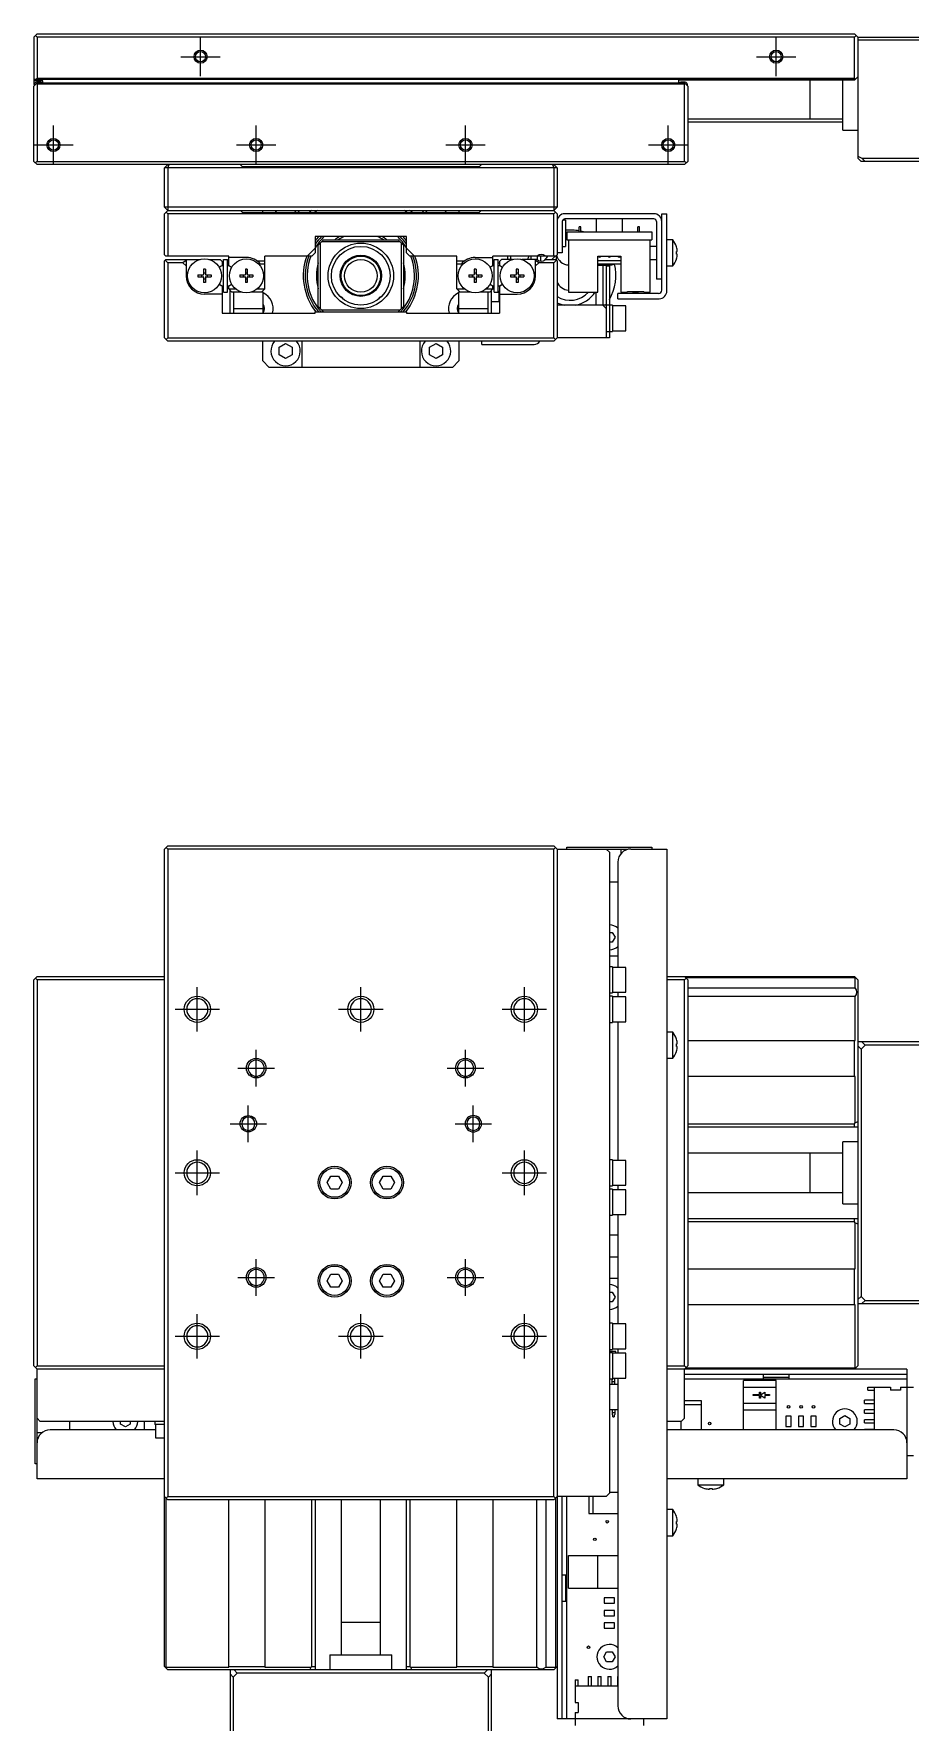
# Model space of a CAD drawing. Extents: x -2 to 851, y -8 to 505.
# Drawn here: x 135.2 to 269.2, y 242.9 to 501 of the extents above; entities that cross this region are included whole.
import ezdxf

# ---------------------------------------------------------------- set-up
doc = ezdxf.new("R2010")
doc.units = 0
doc.header["$LTSCALE"] = 0.5
doc.linetypes.add('CENTER', pattern=[50.8, 31.75, -6.35, 6.35, -6.35])
for name, color, linetype in [('MSM_CENTER', 1, 'CENTER'), ('MSM_CONTINUOUS', 7, 'CONTINUOUS'), ('MSM_NARROW', 5, 'CONTINUOUS')]:
    doc.layers.add(name, color=color, linetype=linetype)

msp = doc.modelspace()

# ---------------------------------------------------------------- linework, layer by layer
at = {"layer": 'MSM_CENTER'}
for p, q in [((160.71, 494.49), (160.71, 500.49)), ((248.71, 494.49), (248.71, 500.49)), ((157.71, 497.49), (163.71, 497.49)), ((245.71, 497.49), (251.71, 497.49)), ((138.21, 480.99), (138.21, 486.99)), ((169.21, 480.99), (169.21, 486.99)), ((201.21, 480.99), (201.21, 486.99)), ((232.21, 480.99), (232.21, 486.99)), ((135.21, 483.99), (141.21, 483.99)), ((166.21, 483.99), (172.21, 483.99)), ((198.21, 483.99), (204.21, 483.99)), ((229.21, 483.99), (235.21, 483.99)), ((160.21, 348.46), (160.21, 355.26)), ((185.21, 348.46), (185.21, 355.26)), ((210.21, 348.46), (210.21, 355.26)), ((156.81, 351.86), (163.61, 351.86)), ((181.81, 351.86), (188.61, 351.86)), ((206.81, 351.86), (213.61, 351.86)), ((169.21, 340.06), (169.21, 345.66)), ((201.21, 340.06), (201.21, 345.66)), ((166.41, 342.86), (172.01, 342.86)), ((198.41, 342.86), (204.01, 342.86)), ((168.01, 331.56), (168.01, 337.16)), ((202.41, 331.56), (202.41, 337.16)), ((165.21, 334.36), (170.81, 334.36)), ((199.61, 334.36), (205.21, 334.36)), ((160.21, 323.46), (160.21, 330.26)), ((210.21, 323.46), (210.21, 330.26)), ((156.81, 326.86), (163.61, 326.86)), ((206.81, 326.86), (213.61, 326.86)), ((169.21, 308.06), (169.21, 313.66)), ((201.21, 308.06), (201.21, 313.66)), ((166.41, 310.86), (172.01, 310.86)), ((198.41, 310.86), (204.01, 310.86)), ((160.21, 298.46), (160.21, 305.26)), ((185.21, 298.46), (185.21, 305.26)), ((210.21, 298.46), (210.21, 305.26)), ((156.81, 301.86), (163.61, 301.86)), ((181.81, 301.86), (188.61, 301.86)), ((206.81, 301.86), (213.61, 301.86))]:
    msp.add_line(p, q, dxfattribs=at)
at = {"layer": 'MSM_CONTINUOUS'}
for p, q in [((135.21, 500.49), (135.71, 500.99)), ((135.71, 500.99), (260.71, 500.99)), ((260.71, 500.99), (261.21, 500.49)), ((135.21, 500.49), (135.21, 493.29)), ((135.46, 500.74), (135.71, 500.49)), ((260.71, 500.49), (135.71, 500.49)), ((135.71, 500.49), (135.71, 494.19)), ((260.71, 500.49), (260.96, 500.74)), ((260.71, 494.19), (260.71, 500.49)), ((261.21, 500.49), (274.71, 500.49)), ((261.21, 500.49), (261.21, 481.99)), ((274.71, 499.99), (261.21, 499.99)), ((260.81, 493.99), (135.21, 493.99)), ((136.61, 493.79), (135.21, 493.79)), ((135.21, 492.99), (135.71, 493.49)), ((135.31, 493.19), (135.21, 493.29)), ((135.31, 493.09), (135.31, 493.29)), ((135.71, 494.19), (135.51, 493.99)), ((136.31, 493.59), (135.61, 493.59)), ((135.61, 493.39), (135.71, 493.29)), ((135.71, 494.19), (260.71, 494.19)), ((135.71, 493.49), (234.71, 493.49)), ((135.71, 493.29), (135.71, 481.49)), ((234.71, 493.29), (135.71, 493.29)), ((136.61, 493.49), (136.61, 493.79)), ((260.71, 493.89), (233.81, 493.89)), ((233.81, 493.49), (233.81, 493.89)), ((234.81, 493.59), (234.11, 493.59)), ((234.71, 493.49), (235.21, 492.99)), ((234.71, 493.29), (234.81, 493.39)), ((234.71, 481.49), (234.71, 493.29)), ((235.11, 493.29), (235.11, 493.09)), ((253.91, 487.99), (253.91, 493.89)), ((258.91, 486.24), (258.91, 493.89)), ((260.71, 493.89), (261.21, 494.39)), ((260.86, 494.04), (260.71, 494.19)), ((135.21, 481.49), (135.21, 492.99)), ((235.21, 492.99), (235.21, 481.49)), ((235.21, 487.99), (258.91, 487.99)), ((258.91, 487.49), (235.21, 487.49)), ((258.91, 486.24), (261.21, 486.24)), ((135.21, 481.49), (135.71, 480.99)), ((135.71, 481.49), (135.46, 481.24)), ((135.71, 481.49), (234.71, 481.49)), ((234.71, 480.99), (135.71, 480.99)), ((155.21, 480.49), (155.71, 480.99)), ((155.21, 474.49), (155.21, 480.49)), ((215.21, 480.49), (155.21, 480.49)), ((155.71, 480.49), (155.91, 480.99)), ((155.71, 480.49), (155.71, 473.99)), ((167.06, 480.69), (166.76, 480.99)), ((167.06, 480.69), (203.36, 480.69)), ((203.66, 480.99), (203.36, 480.69)), ((214.5, 480.99), (214.71, 480.49)), ((214.71, 480.99), (215.21, 480.49)), ((214.71, 480.49), (214.71, 473.99)), ((215.21, 480.49), (215.21, 474.49)), ((234.96, 481.24), (234.71, 481.49)), ((235.21, 481.49), (234.71, 480.99)), ((261.21, 482.3), (261.82, 481.99)), ((261.71, 481.49), (261.21, 481.99)), ((274.71, 481.49), (261.71, 481.49)), ((261.82, 481.99), (274.71, 481.99)), ((261.82, 481.99), (262.32, 481.49)), ((155.21, 474.49), (155.71, 473.99)), ((215.21, 474.49), (155.21, 474.49)), ((155.21, 473.49), (155.71, 473.99)), ((155.21, 467.19), (155.21, 473.49)), ((155.46, 473.74), (155.71, 473.49)), ((155.71, 473.99), (214.71, 473.99)), ((155.71, 473.49), (155.71, 466.99)), ((214.71, 473.49), (155.71, 473.49)), ((167.11, 473.69), (166.81, 473.99)), ((167.11, 473.69), (203.31, 473.69)), ((170.21, 473.69), (170.21, 473.99)), ((200.21, 473.99), (200.21, 473.69)), ((203.61, 473.99), (203.31, 473.69)), ((215.21, 474.49), (214.71, 473.99)), ((214.71, 473.99), (215.21, 473.49)), ((214.71, 473.49), (214.96, 473.74)), ((214.71, 466.99), (214.71, 473.49)), ((215.21, 473.49), (215.21, 467.19)), ((216.51, 472.49), (216.06, 472.49)), ((230.01, 473.49), (216.41, 473.49)), ((230.01, 472.69), (216.41, 472.69)), ((216.51, 472.49), (216.51, 468.49)), ((221.21, 472.69), (221.21, 470.69)), ((225.21, 470.69), (225.21, 472.69)), ((231.21, 473.49), (232.01, 473.49)), ((231.21, 461.79), (231.21, 473.49)), ((232.01, 461.69), (232.01, 473.49)), ((192.21, 469.99), (178.21, 469.99)), ((178.21, 469.99), (178.21, 467.49)), ((192.21, 467.49), (192.21, 469.99)), ((216.01, 472.29), (216.01, 467.49)), ((216.71, 470.69), (216.71, 469.49)), ((216.71, 470.69), (229.71, 470.69)), ((218.58, 470.69), (218.58, 471.49)), ((218.83, 471.49), (218.58, 471.49)), ((218.83, 470.69), (218.83, 471.49)), ((227.58, 470.69), (227.58, 471.49)), ((227.83, 471.49), (227.58, 471.49)), ((227.83, 470.69), (227.83, 471.49)), ((229.71, 470.69), (229.71, 469.49)), ((230.41, 472.29), (230.41, 463.49)), ((177, 466.99), (178.21, 468.2)), ((178.21, 467.49), (177.71, 466.99)), ((178.71, 468.69), (179.51, 469.49)), ((178.71, 459.29), (178.71, 468.69)), ((179.01, 468.99), (179.01, 458.99)), ((191.21, 469.19), (179.21, 469.19)), ((179.51, 469.49), (190.91, 469.49)), ((190.91, 469.49), (191.71, 468.69)), ((191.41, 458.99), (191.41, 468.99)), ((191.71, 468.69), (191.71, 459.29)), ((192.21, 468.2), (193.41, 466.99)), ((192.71, 466.99), (192.21, 467.49)), ((216.01, 467.49), (215.21, 467.49)), ((216.01, 468.49), (216.51, 468.49)), ((216.71, 469.49), (229.71, 469.49)), ((216.96, 469.49), (216.96, 461.49)), ((229.46, 461.49), (229.46, 469.49)), ((230.41, 468.49), (229.46, 468.49)), ((232.9, 469.49), (232.01, 469.49)), ((232.9, 465.49), (232.9, 469.49)), ((233.46, 468.42), (233.46, 468.44)), ((233.46, 467.69), (233.59, 467.69)), ((233.46, 467.29), (233.46, 467.69)), ((233.59, 467.29), (233.46, 467.29)), ((155.41, 466.99), (155.21, 467.19)), ((155.41, 466.49), (155.21, 466.29)), ((155.21, 454.49), (155.21, 466.29)), ((155.31, 466.39), (155.71, 465.99)), ((165.01, 466.99), (155.41, 466.99)), ((155.41, 466.49), (160.59, 466.49)), ((155.71, 465.99), (155.71, 454.49)), ((158.01, 465.99), (155.71, 465.99)), ((158.51, 466.35), (158.01, 465.99)), ((158.01, 465.99), (158.51, 465.49)), ((158.51, 466.49), (158.51, 463.99)), ((161.45, 464.99), (161.16, 464.99)), ((161.16, 464.99), (161.16, 464.2)), ((161.45, 464.99), (161.45, 464.2)), ((162.02, 466.49), (163.71, 466.49)), ((164.01, 466.19), (163.71, 466.49)), ((164.01, 465.54), (163.87, 465.46)), ((164.01, 466.19), (164.01, 465.54)), ((164.21, 466.49), (164.81, 466.49)), ((164.21, 461.49), (164.21, 466.49)), ((164.81, 461.49), (164.81, 466.49)), ((165.01, 465.54), (165.01, 466.99)), ((167.71, 466.79), (165.01, 466.79)), ((165.38, 465.32), (165.01, 465.54)), ((165.21, 465.42), (165.21, 465.42)), ((167.85, 464.99), (167.56, 464.99)), ((167.56, 464.99), (167.56, 464.2)), ((167.85, 464.99), (167.85, 464.2)), ((169.3, 466.29), (170.51, 466.29)), ((170.51, 465.79), (169.85, 465.79)), ((170.51, 461.99), (170.51, 466.99)), ((177.71, 466.99), (170.51, 466.99)), ((199.91, 466.99), (192.71, 466.99)), ((199.91, 461.99), (199.91, 466.99)), ((199.91, 466.29), (201.11, 466.29)), ((200.56, 465.79), (199.91, 465.79)), ((202.85, 464.99), (202.56, 464.99)), ((202.56, 464.99), (202.56, 464.2)), ((202.71, 466.79), (205.41, 466.79)), ((202.85, 464.99), (202.85, 464.2)), ((205.41, 465.54), (205.03, 465.32)), ((205.21, 465.42), (205.21, 465.42)), ((205.21, 465.42), (205.21, 465.42)), ((205.41, 465.54), (205.41, 466.99)), ((215.01, 466.99), (205.41, 466.99)), ((205.61, 465.92), (205.41, 465.92)), ((205.61, 466.49), (206.21, 466.49)), ((205.61, 461.49), (205.61, 466.49)), ((206.21, 461.49), (206.21, 466.49)), ((206.41, 465.92), (206.21, 465.92)), ((206.71, 466.49), (206.41, 466.19)), ((206.41, 466.19), (206.41, 465.54)), ((206.54, 465.46), (206.41, 465.54)), ((206.61, 465.42), (206.62, 465.42)), ((208.39, 466.49), (206.71, 466.49)), ((207.61, 466.99), (207.61, 466.49)), ((208.11, 466.99), (208.11, 466.49)), ((209.25, 464.99), (208.96, 464.99)), ((208.96, 464.99), (208.96, 464.2)), ((209.25, 464.99), (209.25, 464.2)), ((212.14, 466.49), (209.82, 466.49)), ((211.21, 466.99), (211.21, 466.49)), ((211.91, 463.99), (211.91, 466.49)), ((212.41, 465.99), (211.91, 466.35)), ((211.91, 465.49), (212.41, 465.99)), ((212.21, 466.44), (212.21, 466.99)), ((214.71, 465.99), (212.41, 465.99)), ((212.71, 466.25), (212.71, 466.99)), ((213.47, 466.49), (215.01, 466.49)), ((214.71, 465.99), (215.11, 466.39)), ((214.71, 454.49), (214.71, 465.99)), ((215.21, 467.19), (215.01, 466.99)), ((215.21, 466.29), (215.01, 466.49)), ((215.08, 467.06), (215.08, 466.42)), ((215.21, 466.29), (215.21, 454.49)), ((221.46, 466.99), (224.96, 466.99)), ((221.46, 461.49), (221.46, 466.99)), ((224.96, 466.29), (221.46, 466.29)), ((224.96, 465.79), (221.46, 465.79)), ((221.46, 465.64), (223.21, 465.64)), ((222.21, 465.64), (222.21, 459.49)), ((222.71, 465.49), (223.21, 465.49)), ((222.71, 465.49), (222.71, 454.49)), ((223.21, 465.49), (223.21, 454.49)), ((224.96, 466.99), (224.96, 461.49)), ((229.46, 466.49), (230.41, 466.49)), ((232.01, 465.49), (232.9, 465.49)), ((233.46, 466.54), (233.46, 466.56)), ((160.31, 464.14), (161.1, 464.14)), ((160.31, 464.14), (160.31, 463.85)), ((160.31, 463.85), (161.1, 463.85)), ((160.84, 464.14), (160.84, 463.85)), ((161.16, 464.46), (161.45, 464.46)), ((161.16, 463.79), (161.16, 462.99)), ((161.16, 463.52), (161.45, 463.52)), ((161.45, 462.99), (161.16, 462.99)), ((161.45, 463.79), (161.45, 462.99)), ((161.51, 464.14), (162.31, 464.14)), ((161.51, 463.85), (162.31, 463.85)), ((161.78, 463.85), (161.78, 464.14)), ((162.31, 464.14), (162.31, 463.85)), ((163.63, 462.67), (164.01, 462.45)), ((164.01, 462.45), (164.01, 458.29)), ((165.01, 462.45), (165.14, 462.53)), ((165.01, 461.99), (165.01, 462.45)), ((165.21, 462.56), (165.21, 462.57)), ((166.71, 464.14), (167.5, 464.14)), ((166.71, 464.14), (166.71, 463.85)), ((166.71, 463.85), (167.5, 463.85)), ((167.24, 464.14), (167.24, 463.85)), ((167.56, 464.46), (167.85, 464.46)), ((167.56, 463.79), (167.56, 462.99)), ((167.56, 463.52), (167.85, 463.52)), ((167.85, 462.99), (167.56, 462.99)), ((167.85, 463.79), (167.85, 462.99)), ((167.91, 464.14), (168.71, 464.14)), ((167.91, 463.85), (168.71, 463.85)), ((168.18, 463.85), (168.18, 464.14)), ((168.71, 464.14), (168.71, 463.85)), ((201.71, 464.14), (202.5, 464.14)), ((201.71, 464.14), (201.71, 463.85)), ((201.71, 463.85), (202.5, 463.85)), ((202.24, 464.14), (202.24, 463.85)), ((202.56, 464.46), (202.85, 464.46)), ((202.56, 463.79), (202.56, 462.99)), ((202.56, 463.52), (202.85, 463.52)), ((202.85, 462.99), (202.56, 462.99)), ((202.85, 463.79), (202.85, 462.99)), ((202.91, 464.14), (203.71, 464.14)), ((202.91, 463.85), (203.71, 463.85)), ((203.18, 463.85), (203.18, 464.14)), ((203.71, 464.14), (203.71, 463.85)), ((205.21, 462.56), (205.21, 462.57)), ((205.27, 462.53), (205.41, 462.45)), ((205.41, 461.99), (205.41, 462.45)), ((206.41, 462.45), (206.78, 462.67)), ((206.41, 462.45), (206.41, 458.29)), ((208.11, 464.14), (208.9, 464.14)), ((208.11, 464.14), (208.11, 463.85)), ((208.11, 463.85), (208.9, 463.85)), ((208.64, 464.14), (208.64, 463.85)), ((208.96, 464.46), (209.25, 464.46)), ((208.96, 463.79), (208.96, 462.99)), ((208.96, 463.52), (209.25, 463.52)), ((209.25, 462.99), (208.96, 462.99)), ((209.25, 463.79), (209.25, 462.99)), ((209.31, 464.14), (210.11, 464.14)), ((209.31, 463.85), (210.11, 463.85)), ((209.58, 463.85), (209.58, 464.14)), ((210.11, 464.14), (210.11, 463.85)), ((231.21, 463.49), (230.41, 463.49)), ((164.01, 461.19), (161.31, 461.19)), ((164.21, 461.49), (164.81, 461.49)), ((165.01, 461.99), (166.05, 461.99)), ((165.01, 461.99), (165.51, 461.49)), ((165.21, 458.29), (165.21, 461.79)), ((166.99, 461.49), (165.51, 461.49)), ((165.76, 461.49), (165.76, 458.29)), ((170.26, 461.49), (168.42, 461.49)), ((169.37, 461.99), (170.51, 461.99)), ((170.01, 461.49), (170.51, 461.99)), ((170.26, 458.29), (170.26, 461.49)), ((182.04, 460.79), (182.23, 460.79)), ((182.46, 460.57), (182.23, 460.79)), ((182.46, 460.57), (182.29, 460.57)), ((182.46, 460.43), (182.46, 460.57)), ((188.18, 460.79), (187.96, 460.57)), ((188.13, 460.57), (187.96, 460.57)), ((187.96, 460.57), (187.96, 460.43)), ((188.18, 460.79), (188.37, 460.79)), ((199.91, 461.99), (201.05, 461.99)), ((199.91, 461.99), (200.41, 461.49)), ((200.16, 461.49), (200.16, 458.29)), ((201.99, 461.49), (200.16, 461.49)), ((204.91, 461.49), (203.42, 461.49)), ((204.37, 461.99), (205.41, 461.99)), ((204.66, 458.29), (204.66, 461.49)), ((204.91, 461.49), (205.41, 461.99)), ((205.21, 458.29), (205.21, 461.79)), ((206.41, 459.99), (205.21, 459.99)), ((205.4, 461.99), (205.61, 461.99)), ((205.61, 461.49), (206.21, 461.49)), ((206.21, 461.69), (206.26, 461.64)), ((206.29, 461.57), (206.29, 459.99)), ((206.41, 461.19), (209.11, 461.19)), ((223.71, 459.49), (215.21, 459.49)), ((216.96, 461.49), (221.46, 461.49)), ((221.21, 459.49), (221.21, 461.49)), ((222.21, 459.49), (222.71, 458.99)), ((223.71, 459.49), (223.71, 455.49)), ((224.51, 460.49), (224.51, 461.29)), ((230.71, 461.29), (224.51, 461.29)), ((224.51, 460.49), (230.81, 460.49)), ((224.96, 461.49), (225.96, 461.49)), ((225.96, 461.59), (228.46, 461.59)), ((225.96, 461.49), (225.96, 461.59)), ((226.76, 461.59), (226.76, 461.49)), ((226.76, 461.49), (227.66, 461.49)), ((227.13, 461.59), (227.13, 461.49)), ((227.28, 461.59), (227.28, 461.49)), ((227.66, 461.59), (227.66, 461.49)), ((228.46, 461.49), (228.46, 461.59)), ((228.46, 461.49), (229.46, 461.49)), ((164.01, 458.29), (178.21, 458.29)), ((165.76, 458.99), (170.26, 458.99)), ((178.21, 458.29), (178.21, 458.49)), ((178.21, 458.49), (192.21, 458.49)), ((179.51, 458.49), (178.71, 459.29)), ((179.21, 458.79), (191.21, 458.79)), ((191.71, 459.29), (190.91, 458.49)), ((192.21, 458.49), (192.21, 458.29)), ((192.21, 458.29), (206.41, 458.29)), ((200.16, 458.99), (204.66, 458.99)), ((225.71, 459.39), (223.71, 459.39)), ((225.71, 455.59), (225.71, 459.39)), ((155.71, 453.99), (155.21, 454.49)), ((155.71, 454.49), (155.46, 454.24)), ((155.71, 454.49), (214.71, 454.49)), ((214.96, 454.24), (214.71, 454.49)), ((215.21, 454.49), (214.71, 453.99)), ((223.21, 454.49), (215.21, 454.49)), ((222.71, 455.49), (223.71, 455.49)), ((223.71, 455.59), (225.71, 455.59)), ((214.71, 453.99), (155.71, 453.99)), ((170.21, 450.99), (170.21, 453.99)), ((172.71, 453.07), (173.71, 453.65)), ((172.71, 451.92), (172.71, 453.07)), ((173.71, 451.34), (172.71, 451.92)), ((173.71, 453.65), (174.71, 453.07)), ((174.71, 451.92), (173.71, 451.34)), ((174.71, 453.07), (174.71, 451.92)), ((176.21, 453.99), (176.21, 449.99)), ((194.21, 453.99), (194.21, 449.99)), ((195.71, 453.07), (196.71, 453.65)), ((195.71, 451.92), (195.71, 453.07)), ((196.71, 451.34), (195.71, 451.92)), ((196.71, 453.65), (197.71, 453.07)), ((197.71, 451.92), (196.71, 451.34)), ((197.71, 453.07), (197.71, 451.92)), ((200.21, 453.99), (200.21, 450.99)), ((203.71, 453.49), (203.71, 453.99)), ((203.71, 453.49), (211.71, 453.49)), ((170.21, 450.99), (171.21, 449.99)), ((199.21, 449.99), (171.21, 449.99)), ((199.21, 449.99), (200.21, 450.99)), ((155.71, 376.86), (155.21, 376.36)), ((155.21, 251.36), (155.21, 376.36)), ((155.71, 376.36), (155.46, 376.61)), ((155.71, 376.86), (214.71, 376.86)), ((214.71, 376.36), (155.71, 376.36)), ((155.71, 376.36), (155.71, 277.36)), ((215.21, 376.36), (214.71, 376.86)), ((214.96, 376.61), (214.71, 376.36)), ((214.71, 277.36), (214.71, 376.36)), ((215.21, 376.36), (215.21, 243.36)), ((215.21, 376.36), (225.96, 376.36)), ((216.71, 376.36), (216.71, 376.66)), ((216.71, 376.66), (229.71, 376.66)), ((223.21, 375.86), (222.71, 376.36)), ((223.21, 375.86), (223.21, 277.86)), ((224.51, 374.36), (224.51, 358.26)), ((224.96, 376.36), (224.96, 375.63)), ((225.96, 376.28), (225.96, 376.36)), ((226.51, 376.36), (232.01, 376.36)), ((229.71, 376.66), (229.71, 376.36)), ((232.01, 376.36), (232.01, 243.36)), ((223.21, 371.36), (224.51, 371.36)), ((223.21, 363.61), (223.64, 363.61)), ((223.64, 362.11), (223.21, 362.11)), ((223.64, 363.61), (224.07, 362.86)), ((224.07, 362.86), (223.64, 362.11)), ((224.51, 359.96), (223.21, 359.96)), ((135.71, 356.86), (135.21, 356.36)), ((135.21, 297.36), (135.21, 356.36)), ((135.46, 356.61), (135.71, 356.36)), ((135.71, 356.86), (155.21, 356.86)), ((155.21, 356.36), (135.71, 356.36)), ((135.71, 356.36), (135.71, 297.36)), ((223.71, 358.36), (223.21, 358.36)), ((223.71, 358.36), (223.71, 354.36)), ((225.71, 358.26), (223.71, 358.26)), ((225.71, 354.46), (225.71, 358.26)), ((232.01, 356.86), (260.71, 356.86)), ((234.71, 356.36), (232.01, 356.36)), ((235.21, 356.36), (234.71, 356.86)), ((234.71, 356.36), (234.96, 356.61)), ((234.71, 297.36), (234.71, 356.36)), ((260.81, 356.66), (234.91, 356.66)), ((235.21, 356.36), (235.21, 297.36)), ((261.21, 356.36), (260.71, 356.86)), ((260.81, 356.66), (260.86, 356.71)), ((260.81, 355.12), (260.81, 356.66)), ((261.21, 356.36), (261.21, 297.36)), ((223.21, 354.36), (223.71, 354.36)), ((223.71, 353.86), (223.21, 353.86)), ((223.71, 354.46), (225.71, 354.46)), ((223.71, 353.86), (223.71, 349.86)), ((225.71, 353.76), (223.71, 353.76)), ((224.51, 354.46), (224.51, 353.76)), ((225.71, 349.96), (225.71, 353.76)), ((235.21, 355.12), (260.81, 355.12)), ((260.81, 353.8), (235.21, 353.8)), ((260.81, 347.06), (260.81, 353.8)), ((223.21, 349.86), (223.71, 349.86)), ((223.71, 349.96), (225.71, 349.96)), ((224.51, 349.96), (224.51, 328.76)), ((232.9, 348.36), (232.01, 348.36)), ((232.9, 344.36), (232.9, 348.36)), ((233.46, 347.29), (233.46, 347.31)), ((233.46, 346.56), (233.59, 346.56)), ((233.46, 346.16), (233.46, 346.56)), ((233.59, 346.16), (233.46, 346.16)), ((235.21, 347.06), (260.81, 347.06)), ((260.71, 341.56), (260.71, 347.06)), ((296.21, 346.86), (261.21, 346.86)), ((261.71, 345.75), (261.21, 346.25)), ((262.32, 346.36), (261.71, 345.75)), ((261.82, 346.86), (262.32, 346.36)), ((274.71, 346.36), (262.32, 346.36)), ((232.01, 344.36), (232.9, 344.36)), ((233.46, 345.41), (233.46, 345.43)), ((261.71, 345.75), (261.71, 307.97)), ((260.81, 341.56), (235.21, 341.56)), ((260.81, 334.5), (260.81, 341.56)), ((235.21, 334.36), (260.71, 334.36)), ((261.21, 333.86), (235.21, 333.86)), ((260.71, 334.36), (260.81, 334.5)), ((260.71, 333.86), (260.71, 334.36)), ((261.21, 334.67), (260.81, 334.5)), ((258.91, 322.11), (258.91, 331.61)), ((261.21, 331.61), (258.91, 331.61)), ((223.71, 328.86), (223.21, 328.86)), ((223.71, 328.86), (223.71, 324.86)), ((225.71, 328.76), (223.71, 328.76)), ((225.71, 324.96), (225.71, 328.76)), ((258.91, 329.86), (235.21, 329.86)), ((253.91, 323.86), (253.91, 329.86)), ((180.05, 325.36), (180.63, 326.36)), ((180.63, 324.36), (180.05, 325.36)), ((180.63, 326.36), (181.78, 326.36)), ((181.78, 326.36), (182.36, 325.36)), ((182.36, 325.36), (181.78, 324.36)), ((188.05, 325.36), (188.63, 326.36)), ((188.63, 324.36), (188.05, 325.36)), ((188.63, 326.36), (189.78, 326.36)), ((189.78, 326.36), (190.36, 325.36)), ((190.36, 325.36), (189.78, 324.36)), ((181.78, 324.36), (180.63, 324.36)), ((189.78, 324.36), (188.63, 324.36)), ((223.21, 324.86), (223.71, 324.86)), ((223.71, 324.36), (223.21, 324.36)), ((223.71, 324.96), (225.71, 324.96)), ((223.71, 324.36), (223.71, 320.36)), ((225.71, 324.26), (223.71, 324.26)), ((224.51, 324.96), (224.51, 324.26)), ((225.71, 320.46), (225.71, 324.26)), ((235.21, 323.86), (258.91, 323.86)), ((223.21, 320.36), (223.71, 320.36)), ((223.71, 320.46), (225.71, 320.46)), ((224.51, 320.46), (224.51, 303.76)), ((258.91, 322.11), (261.21, 322.11)), ((235.21, 319.86), (261.21, 319.86)), ((260.71, 319.36), (235.21, 319.36)), ((260.71, 319.36), (260.71, 319.86)), ((260.81, 319.22), (260.71, 319.36)), ((260.81, 312.16), (260.81, 319.22)), ((260.81, 319.22), (261.21, 319.05)), ((223.21, 317.36), (224.51, 317.36)), ((224.51, 313.96), (223.21, 313.96)), ((180.05, 310.36), (180.63, 311.36)), ((180.63, 309.36), (180.05, 310.36)), ((180.63, 311.36), (181.78, 311.36)), ((181.78, 311.36), (182.36, 310.36)), ((182.36, 310.36), (181.78, 309.36)), ((188.05, 310.36), (188.63, 311.36)), ((188.63, 309.36), (188.05, 310.36)), ((188.63, 311.36), (189.78, 311.36)), ((189.78, 311.36), (190.36, 310.36)), ((190.36, 310.36), (189.78, 309.36)), ((223.21, 310.76), (224.51, 310.76)), ((235.21, 312.16), (260.81, 312.16)), ((260.71, 306.66), (260.71, 312.16)), ((181.78, 309.36), (180.63, 309.36)), ((189.78, 309.36), (188.63, 309.36)), ((223.21, 308.61), (223.64, 308.61)), ((223.64, 308.61), (224.07, 307.86)), ((224.07, 307.86), (223.64, 307.11)), ((261.21, 307.47), (261.71, 307.97)), ((261.71, 307.97), (262.32, 307.36)), ((262.32, 307.36), (261.82, 306.86)), ((262.32, 307.36), (274.71, 307.36)), ((223.64, 307.11), (223.21, 307.11)), ((260.81, 306.66), (235.21, 306.66)), ((260.81, 297.06), (260.81, 306.66)), ((261.21, 306.86), (290.21, 306.86)), ((223.71, 303.86), (223.21, 303.86)), ((223.71, 303.86), (223.71, 299.86)), ((225.71, 303.76), (223.71, 303.76)), ((225.71, 299.96), (225.71, 303.76)), ((223.21, 299.86), (223.71, 299.86)), ((224.21, 299.55), (223.21, 299.55)), ((223.71, 299.96), (225.71, 299.96)), ((224.21, 299.26), (224.21, 299.55)), ((224.51, 299.96), (224.51, 299.26)), ((135.21, 297.36), (135.71, 296.86)), ((135.71, 297.36), (135.46, 297.11)), ((135.71, 297.36), (155.21, 297.36)), ((155.21, 296.86), (135.71, 296.86)), ((135.71, 280.06), (135.71, 296.86)), ((223.71, 299.36), (223.21, 299.36)), ((223.71, 299.36), (223.71, 295.36)), ((225.71, 299.26), (223.71, 299.26)), ((225.71, 295.46), (225.71, 299.26)), ((232.01, 297.36), (234.71, 297.36)), ((268.71, 296.86), (232.01, 296.86)), ((234.96, 297.11), (234.71, 297.36)), ((234.71, 296.86), (235.21, 297.36)), ((234.71, 289.36), (234.71, 296.86)), ((234.91, 297.06), (260.81, 297.06)), ((260.71, 296.86), (261.21, 297.36)), ((260.86, 297.01), (260.81, 297.06)), ((268.71, 296.86), (268.71, 280.06)), ((135.41, 295.36), (135.71, 295.36)), ((135.41, 282.36), (135.41, 295.36)), ((223.21, 295.36), (223.71, 295.36)), ((223.21, 294.52), (224.51, 294.52)), ((223.63, 295.26), (223.74, 295.32)), ((223.63, 294.52), (223.63, 295.26)), ((223.63, 294.96), (224.06, 294.96)), ((223.71, 295.46), (225.71, 295.46)), ((223.74, 295.32), (223.74, 295.46)), ((223.94, 295.46), (223.94, 295.32)), ((223.94, 295.32), (224.06, 295.26)), ((224.06, 294.52), (224.06, 295.26)), ((224.51, 295.46), (224.51, 245.36)), ((234.71, 296.06), (268.71, 296.06)), ((234.71, 295.36), (268.71, 295.36)), ((248.71, 295.11), (243.71, 295.11)), ((243.71, 287.56), (243.71, 295.11)), ((246.71, 296.06), (246.71, 295.36)), ((250.71, 295.56), (246.71, 295.56)), ((248.71, 287.56), (248.71, 295.11)), ((250.71, 295.36), (250.71, 296.06)), ((237.31, 292.01), (234.71, 292.01)), ((237.31, 287.56), (237.31, 292.01)), ((243.71, 294.11), (248.71, 294.11)), ((245.21, 292.79), (245.21, 292.94)), ((245.21, 292.94), (246.16, 292.94)), ((246.16, 292.79), (245.21, 292.79)), ((246.16, 292.94), (246.16, 293.31)), ((246.16, 293.31), (246.31, 293.31)), ((246.16, 292.41), (246.16, 292.79)), ((246.31, 292.41), (246.16, 292.41)), ((246.31, 293.31), (246.31, 292.92)), ((246.31, 292.92), (246.99, 293.31)), ((246.99, 292.41), (246.31, 292.8)), ((246.31, 292.8), (246.31, 292.41)), ((246.99, 293.31), (246.99, 292.94)), ((246.99, 292.94), (247.69, 292.94)), ((247.69, 292.79), (246.99, 292.79)), ((246.99, 292.79), (246.99, 292.41)), ((247.69, 292.94), (247.69, 292.79)), ((263.71, 292.11), (262.21, 292.11)), ((262.21, 291.61), (262.21, 292.11)), ((262.71, 293.61), (262.71, 294.11)), ((262.71, 294.11), (266.21, 294.11)), ((262.71, 293.61), (263.71, 293.61)), ((263.71, 294.11), (263.71, 287.56)), ((266.21, 294.11), (266.21, 293.61)), ((267.71, 293.61), (266.21, 293.61)), ((267.71, 294.11), (267.71, 293.61)), ((267.71, 294.11), (269.71, 294.11)), ((135.71, 289.36), (136.21, 288.86)), ((224.51, 290.62), (223.21, 290.62)), ((223.63, 290.62), (223.63, 289.89)), ((224.06, 290.18), (223.63, 290.18)), ((223.74, 289.82), (223.63, 289.89)), ((223.74, 289.57), (223.74, 289.82)), ((223.74, 289.57), (223.94, 289.57)), ((224.06, 289.89), (223.94, 289.82)), ((223.94, 289.82), (223.94, 289.57)), ((224.06, 290.62), (224.06, 289.89)), ((234.21, 288.86), (234.71, 289.36)), ((237.31, 291.41), (234.71, 291.41)), ((248.71, 291.61), (243.71, 291.61)), ((243.71, 290.61), (248.71, 290.61)), ((250.21, 289.66), (250.21, 288.06)), ((251.01, 289.66), (250.21, 289.66)), ((251.01, 288.06), (251.01, 289.66)), ((252.11, 289.66), (252.11, 288.06)), ((252.91, 289.66), (252.11, 289.66)), ((252.91, 288.06), (252.91, 289.66)), ((254.02, 289.66), (254.02, 288.06)), ((254.82, 289.66), (254.02, 289.66)), ((254.82, 288.06), (254.82, 289.66)), ((258.46, 289.29), (259.21, 289.73)), ((258.46, 288.43), (258.46, 289.29)), ((259.21, 289.73), (259.96, 289.29)), ((259.96, 289.29), (259.96, 288.43)), ((262.21, 291.61), (263.71, 291.61)), ((263.71, 290.61), (262.21, 290.61)), ((262.21, 290.11), (262.21, 290.61)), ((262.21, 290.11), (263.71, 290.11)), ((263.71, 289.11), (262.21, 289.11)), ((262.21, 288.61), (262.21, 289.11)), ((136.44, 287.11), (135.71, 287.11)), ((155.21, 288.86), (136.21, 288.86)), ((153.81, 287.56), (137.71, 287.56)), ((140.71, 287.56), (140.71, 288.86)), ((148.46, 288.43), (148.46, 288.86)), ((149.21, 288), (148.46, 288.43)), ((149.96, 288.43), (149.21, 288)), ((149.96, 288.86), (149.96, 288.43)), ((152.11, 288.86), (152.11, 287.56)), ((153.71, 288.86), (153.71, 288.36)), ((155.21, 288.36), (153.71, 288.36)), ((153.81, 288.36), (153.81, 286.36)), ((234.21, 288.86), (232.01, 288.86)), ((266.71, 287.56), (232.01, 287.56)), ((234.11, 288.86), (234.11, 287.56)), ((250.21, 288.06), (251.01, 288.06)), ((252.11, 288.06), (252.91, 288.06)), ((254.02, 288.06), (254.82, 288.06)), ((259.21, 288), (258.46, 288.43)), ((259.96, 288.43), (259.21, 288)), ((262.21, 288.61), (263.71, 288.61)), ((262.21, 287.56), (262.21, 287.61)), ((263.71, 287.61), (262.21, 287.61)), ((153.81, 286.36), (155.21, 286.36)), ((135.71, 282.36), (135.41, 282.36)), ((269.71, 283.61), (268.71, 283.61)), ((155.21, 280.06), (135.71, 280.06)), ((268.71, 280.06), (232.01, 280.06)), ((236.71, 280.06), (236.71, 279.16)), ((236.71, 279.16), (240.71, 279.16)), ((240.71, 279.16), (240.71, 280.06)), ((155.21, 277.36), (155.71, 276.86)), ((155.41, 277.16), (155.41, 251.26)), ((155.46, 277.11), (155.71, 277.36)), ((155.71, 277.36), (214.71, 277.36)), ((214.71, 276.86), (155.71, 276.86)), ((165.01, 251.26), (165.01, 276.86)), ((170.51, 276.86), (170.51, 251.26)), ((177.71, 251.36), (177.71, 276.86)), ((178.21, 276.86), (178.21, 250.86)), ((182.21, 276.86), (182.21, 253.16)), ((188.21, 253.16), (188.21, 276.86)), ((192.21, 250.86), (192.21, 276.86)), ((192.71, 276.86), (192.71, 251.36)), ((199.91, 251.26), (199.91, 276.86)), ((205.41, 276.86), (205.41, 251.26)), ((212.14, 251.26), (212.14, 276.86)), ((213.47, 276.86), (213.47, 251.26)), ((214.71, 277.36), (214.96, 277.11)), ((214.71, 276.86), (215.21, 277.36)), ((215.01, 251.26), (215.01, 277.16)), ((222.71, 277.36), (215.21, 277.36)), ((216.01, 243.36), (216.01, 277.36)), ((216.71, 243.36), (216.71, 277.36)), ((220.06, 277.36), (220.06, 274.76)), ((220.66, 277.36), (220.66, 274.76)), ((222.71, 277.36), (223.21, 277.86)), ((224.51, 277.96), (223.21, 277.96)), ((237.76, 278.61), (237.78, 278.61)), ((238.51, 278.61), (238.91, 278.61)), ((238.51, 278.47), (238.51, 278.61)), ((238.91, 278.61), (238.91, 278.47)), ((239.64, 278.61), (239.66, 278.61)), ((220.06, 274.76), (224.51, 274.76)), ((232.9, 275.36), (232.01, 275.36)), ((232.9, 271.36), (232.9, 275.36)), ((233.46, 274.29), (233.46, 274.31)), ((232.01, 271.36), (232.9, 271.36)), ((233.46, 273.56), (233.59, 273.56)), ((233.46, 273.16), (233.46, 273.56)), ((233.59, 273.16), (233.46, 273.16)), ((233.46, 272.41), (233.46, 272.43)), ((216.96, 263.36), (216.96, 268.36)), ((216.96, 268.36), (224.51, 268.36)), ((221.46, 263.36), (221.46, 268.36)), ((216.71, 265.36), (216.01, 265.36)), ((216.51, 265.36), (216.51, 261.36)), ((216.96, 263.36), (224.51, 263.36)), ((216.01, 261.36), (216.71, 261.36)), ((224.01, 261.86), (222.41, 261.86)), ((222.41, 261.86), (222.41, 261.06)), ((222.41, 261.06), (224.01, 261.06)), ((224.01, 261.06), (224.01, 261.86)), ((182.21, 258.16), (188.21, 258.16)), ((222.41, 259.95), (222.41, 259.15)), ((224.01, 259.95), (222.41, 259.95)), ((222.41, 259.15), (224.01, 259.15)), ((224.01, 259.15), (224.01, 259.95)), ((224.01, 258.05), (222.41, 258.05)), ((222.41, 258.05), (222.41, 257.25)), ((222.41, 257.25), (224.01, 257.25)), ((224.01, 257.25), (224.01, 258.05)), ((180.46, 253.16), (189.96, 253.16)), ((180.46, 253.16), (180.46, 250.86)), ((189.96, 250.86), (189.96, 253.16)), ((222.34, 252.86), (222.77, 253.61)), ((222.77, 253.61), (223.64, 253.61)), ((223.64, 253.61), (224.07, 252.86)), ((155.21, 251.36), (155.71, 250.86)), ((155.36, 251.21), (155.41, 251.26)), ((155.41, 251.26), (165.01, 251.26)), ((214.71, 250.86), (155.71, 250.86)), ((165.01, 251.36), (170.51, 251.36)), ((165.21, 250.86), (165.21, 215.86)), ((165.82, 250.86), (166.32, 250.36)), ((170.51, 251.26), (177.56, 251.26)), ((177.56, 251.26), (177.4, 250.86)), ((177.56, 251.26), (177.71, 251.36)), ((177.71, 251.36), (178.21, 251.36)), ((192.21, 251.36), (192.71, 251.36)), ((192.71, 251.36), (192.85, 251.26)), ((193.01, 250.86), (192.85, 251.26)), ((192.85, 251.26), (199.91, 251.26)), ((199.91, 251.36), (205.41, 251.36)), ((204.09, 250.36), (204.59, 250.86)), ((205.21, 221.86), (205.21, 250.86)), ((205.41, 251.26), (212.14, 251.26)), ((213.47, 251.26), (215.01, 251.26)), ((214.71, 250.86), (215.21, 251.36)), ((215.01, 251.26), (215.06, 251.21)), ((222.77, 252.11), (222.34, 252.86)), ((223.64, 252.11), (222.77, 252.11)), ((224.07, 252.86), (223.64, 252.11)), ((165.71, 249.75), (165.21, 250.25)), ((166.32, 250.36), (165.71, 249.75)), ((165.71, 249.75), (165.71, 237.36)), ((204.09, 250.36), (166.32, 250.36)), ((204.71, 249.75), (204.09, 250.36)), ((205.21, 250.25), (204.71, 249.75)), ((204.71, 237.36), (204.71, 249.75)), ((217.96, 249.36), (218.46, 249.36)), ((217.96, 249.36), (217.96, 245.86)), ((224.51, 248.36), (217.96, 248.36)), ((218.46, 248.36), (218.46, 249.36)), ((219.96, 249.86), (219.96, 248.36)), ((219.96, 249.86), (220.46, 249.86)), ((220.46, 248.36), (220.46, 249.86)), ((221.46, 249.86), (221.46, 248.36)), ((221.46, 249.86), (221.96, 249.86)), ((221.96, 248.36), (221.96, 249.86)), ((222.96, 249.86), (222.96, 248.36)), ((222.96, 249.86), (223.46, 249.86)), ((223.46, 248.36), (223.46, 249.86)), ((224.46, 249.86), (224.51, 249.86)), ((224.46, 249.86), (224.46, 248.36)), ((217.96, 245.86), (218.46, 245.86)), ((218.46, 245.86), (218.46, 244.36)), ((232.01, 243.36), (215.21, 243.36)), ((217.96, 244.36), (218.46, 244.36)), ((217.96, 244.36), (217.96, 242.36)), ((228.46, 242.36), (228.46, 243.36))]:
    msp.add_line(p, q, dxfattribs=at)
for centre, radius in [((160.71, 497.49), 0.783), ((248.71, 497.49), 0.783), ((138.21, 483.99), 0.783), ((169.21, 483.99), 0.783), ((201.21, 483.99), 0.783), ((232.21, 483.99), 0.783), ((185.21, 463.99), 5), ((185.21, 463.99), 4.5), ((161.31, 463.99), 2.6), ((167.71, 463.99), 2.6), ((185.21, 463.99), 3.15), ((185.21, 463.99), 3), ((202.71, 463.99), 2.6), ((209.11, 463.99), 2.6), ((181.21, 325.36), 2.5), ((189.21, 325.36), 2.5), ((181.21, 325.36), 2.25), ((189.21, 325.36), 2.25), ((181.21, 310.36), 2.5), ((181.21, 310.36), 2.25), ((189.21, 310.36), 2.5), ((189.21, 310.36), 2.25), ((250.61, 291.08), 0.2), ((252.51, 291.08), 0.2), ((254.42, 291.08), 0.2), ((238.54, 288.54), 0.2), ((222.89, 273.52), 0.2), ((220.98, 270.82), 0.2), ((220.03, 254.32), 0.2)]:
    msp.add_circle(centre, radius, dxfattribs=at)
at = {"layer": 'MSM_CONTINUOUS', "extrusion": (0, 0, -1)}
for centre, radius in [((-160.21, 351.86), 1.62), ((-185.21, 351.86), 1.62), ((-210.21, 351.86), 1.62), ((-169.21, 342.86), 1.23), ((-201.21, 342.86), 1.23), ((-168.01, 334.36), 1.01), ((-202.41, 334.36), 1.01), ((-160.21, 326.86), 1.62), ((-210.21, 326.86), 1.62), ((-169.21, 310.86), 1.23), ((-201.21, 310.86), 1.23), ((-160.21, 301.86), 1.62), ((-185.21, 301.86), 1.62), ((-210.21, 301.86), 1.62)]:
    msp.add_circle(centre, radius, dxfattribs=at)
at = {"layer": 'MSM_CONTINUOUS'}
for centre, radius, start, end in [((135.61, 493.29), 0.3, 90, 180), ((136.31, 493.29), 0.3, 41.8103, 90), ((234.11, 493.29), 0.3, 90, 138.1897), ((234.81, 493.29), 0.3, 0, 90), ((173.71, 475.49), 2.25, 221.8103, 233.1301), ((173.71, 475.49), 2.25, 306.8699, 318.1897), ((173.71, 475.49), 2.6, 316.1869, 324.7656), ((185.21, 463.99), 12.5, 126.8699, 129.1042), ((185.21, 463.99), 12, 123.5573, 126.0666), ((185.21, 463.99), 12, 53.9334, 56.4427), ((185.21, 463.99), 12.5, 50.8958, 53.1301), ((196.71, 475.49), 2.6, 215.2344, 223.8131), ((196.71, 475.49), 2.25, 221.8103, 233.1301), ((196.71, 475.49), 2.25, 306.8699, 318.1897), ((216.41, 472.29), 1.2, 90, 180), ((216.41, 472.29), 0.4, 90, 180), ((230.01, 472.29), 1.2, 0, 90), ((230.01, 472.29), 0.4, 0, 90), ((185.21, 463.99), 8.8, 137.0141, 142.6982), ((185.21, 463.99), 8.5, 135.0991, 145.4397), ((185.21, 463.99), 8.2, 132.9703, 148.6119), ((185.21, 463.99), 6.8, 118.0725, 126.0189), ((185.21, 463.99), 6.5, 112.6199, 122.2042), ((185.21, 463.99), 6.5, 57.7958, 67.3801), ((185.21, 463.99), 6.8, 53.9811, 61.9275), ((185.21, 463.99), 8.2, 31.3881, 47.0297), ((185.21, 463.99), 8.5, 34.5603, 44.9009), ((185.21, 463.99), 8.8, 37.3018, 42.9859), ((217.21, 463.99), 7, 78.6718, 95.7392), ((217.21, 463.99), 7, 73.165, 76.5767), ((212.81, 466.24), 1, 48.5904, 131.4096), ((217.08, 467.64), 2, 100.7091, 106.608), ((230.41, 467.49), 3.2, 17.27, 38.6822), ((230.41, 467.49), 3.19, 3.5903, 16.9053), ((230.41, 467.49), 3.19, 343.0947, 356.4097), ((164.51, 463.99), 1.59, 100.8931, 126.1972), ((164.62, 463.88), 1.75, 115.4948, 127.006), ((164.51, 463.99), 1.59, 53.8028, 79.1069), ((164.39, 463.88), 1.75, 52.994, 55.4948), ((167.71, 463.99), 2.8, 40.0052, 90), ((185.21, 463.99), 8.8, 160.0677, 218.6822), ((185.21, 463.99), 8.5, 159.3327, 220.3202), ((185.21, 463.99), 8.2, 158.5399, 222.1236), ((185.21, 463.99), 6.8, 162.9174, 197.0826), ((185.21, 463.99), 8.2, 317.8764, 21.4601), ((185.21, 463.99), 8.5, 319.6798, 20.6673), ((185.21, 463.99), 6.8, 342.9174, 17.0826), ((185.21, 463.99), 8.8, 321.3178, 19.9323), ((202.71, 463.99), 2.8, 90, 139.9948), ((205.91, 463.99), 1.59, 100.8931, 126.1972), ((206.02, 463.88), 1.75, 124.5052, 127.006), ((205.91, 463.99), 1.59, 53.8028, 79.1069), ((205.79, 463.88), 1.75, 52.994, 64.5052), ((217.21, 463.99), 7, 154.6231, 159.0752), ((212.81, 467.24), 1, 228.5904, 311.4096), ((217.21, 463.99), 4.57, 138.9699, 148.5423), ((217.21, 463.99), 3.75, 126.8699, 138.1897), ((217.08, 467.64), 2, 194.826, 266.513), ((221.71, 467.09), 0.25, 203.5782, 336.4218), ((223.21, 467.64), 2, 247.6684, 292.3316), ((223.21, 467.09), 0.25, 203.5782, 336.4218), ((217.21, 463.99), 7, 328.9973, 14.9006), ((224.71, 467.09), 0.25, 203.5782, 336.4218), ((230.41, 467.49), 3.2, 321.3178, 342.73), ((161.31, 463.99), 2.8, 180, 270), ((161.1, 464.2), 0.06, 270, 0), ((161.1, 463.79), 0.06, 0, 90), ((161.51, 464.2), 0.06, 180, 270), ((161.51, 463.79), 0.06, 90, 180), ((164.62, 464.11), 1.75, 232.994, 235.4948), ((164.51, 463.99), 1.59, 233.8028, 259.1069), ((164.51, 463.99), 1.59, 280.8931, 306.1972), ((164.39, 464.11), 1.75, 295.4948, 307.006), ((167.5, 464.2), 0.06, 270, 0), ((167.5, 463.79), 0.06, 0, 90), ((167.91, 464.2), 0.06, 180, 270), ((167.91, 463.79), 0.06, 90, 180), ((202.5, 464.2), 0.06, 270, 0), ((202.5, 463.79), 0.06, 0, 90), ((202.91, 464.2), 0.06, 180, 270), ((202.91, 463.79), 0.06, 90, 180), ((206.02, 464.11), 1.75, 232.994, 244.5052), ((205.91, 463.99), 1.59, 233.8028, 259.1069), ((205.91, 463.99), 1.59, 280.8931, 306.1972), ((205.79, 464.11), 1.75, 304.5052, 307.006), ((208.9, 464.2), 0.06, 270, 0), ((208.9, 463.79), 0.06, 0, 90), ((209.11, 463.99), 2.8, 270, 0), ((209.31, 464.2), 0.06, 180, 270), ((209.31, 463.79), 0.06, 90, 180), ((217.08, 463.79), 2, 200.6386, 266.513), ((169.21, 458.99), 2.6, 344.3815, 66.1812), ((201.21, 458.99), 2.6, 113.8188, 195.6185), ((206.19, 461.57), 0.1, 0, 45), ((217.21, 463.99), 3.75, 237.769, 318.1897), ((217.21, 463.99), 4.57, 244.0468, 259.9589), ((217.21, 463.99), 4.57, 280.0411, 326.8354), ((217.21, 463.99), 7, 319.9948, 321.7868), ((230.71, 461.79), 0.5, 270, 0), ((230.81, 461.69), 1.2, 270, 0), ((173.71, 452.49), 2.25, 138.1897, 41.8103), ((196.71, 452.49), 2.25, 138.1897, 41.8103), ((211.71, 454.49), 1, 270, 329.9999), ((226.51, 374.36), 2, 90, 180), ((223.21, 362.86), 1.9, 46.8264, 90), ((223.21, 362.86), 1.9, 270, 313.1736), ((260.06, 354.46), 1, 318.5904, 41.4096), ((230.41, 346.36), 3.2, 17.27, 38.6822), ((230.41, 346.36), 3.19, 3.5903, 16.9053), ((230.41, 346.36), 3.19, 343.0947, 356.4097), ((230.41, 346.36), 3.2, 321.3178, 342.73), ((223.21, 307.86), 1.9, 46.8264, 90), ((223.21, 307.86), 1.9, 270, 313.1736), ((259.21, 288.86), 1.9, 316.8264, 223.1736), ((137.71, 285.56), 2, 90, 180), ((149.21, 288.86), 1.9, 180, 223.1736), ((149.21, 288.86), 1.9, 316.8264, 0), ((266.71, 285.56), 2, 0, 90), ((238.71, 281.66), 3.2, 231.3178, 252.73), ((238.71, 281.66), 3.2, 287.27, 308.6822), ((238.71, 281.66), 3.19, 253.0947, 266.4097), ((238.71, 281.66), 3.19, 273.5903, 286.9053), ((230.41, 273.36), 3.2, 17.27, 38.6822), ((230.41, 273.36), 3.19, 3.5903, 16.9053), ((230.41, 273.36), 3.2, 321.3178, 342.73), ((230.41, 273.36), 3.19, 343.0947, 356.4096), ((223.21, 252.86), 1.9, 46.8264, 313.1736), ((212.81, 252.01), 1, 228.5904, 311.4096), ((226.51, 245.36), 2, 180, 270)]:
    msp.add_arc(centre, radius, start, end, dxfattribs=at)
at = {"layer": 'MSM_NARROW'}
for p, q in [((182.46, 460.43), (182.46, 460.43)), ((187.96, 460.43), (187.96, 460.43))]:
    msp.add_line(p, q, dxfattribs=at)
for centre, radius in [((160.71, 497.49), 1), ((248.71, 497.49), 1), ((138.21, 483.99), 1), ((169.21, 483.99), 1), ((201.21, 483.99), 1), ((232.21, 483.99), 1), ((185.21, 463.99), 2.5), ((160.21, 351.86), 2), ((185.21, 351.86), 2), ((210.21, 351.86), 2), ((169.21, 342.86), 1.5), ((201.21, 342.86), 1.5), ((168.01, 334.36), 1.25), ((160.21, 326.86), 2), ((210.21, 326.86), 2), ((169.21, 310.86), 1.5), ((201.21, 310.86), 1.5), ((160.21, 301.86), 2), ((185.21, 301.86), 2), ((210.21, 301.86), 2)]:
    msp.add_circle(centre, radius, dxfattribs=at)
at = {"layer": 'MSM_NARROW', "extrusion": (0, 0, -1)}
msp.add_circle((-202.41, 334.36), 1.25, dxfattribs=at)
at = {"layer": 'MSM_NARROW'}
for centre, start, end in [((169.21, 458.99), 327.1401, 32.8599), ((201.21, 458.99), 147.1401, 212.8599)]:
    msp.add_arc(centre, 1.25, start, end, dxfattribs=at)

doc.saveas('drawing.dxf')
